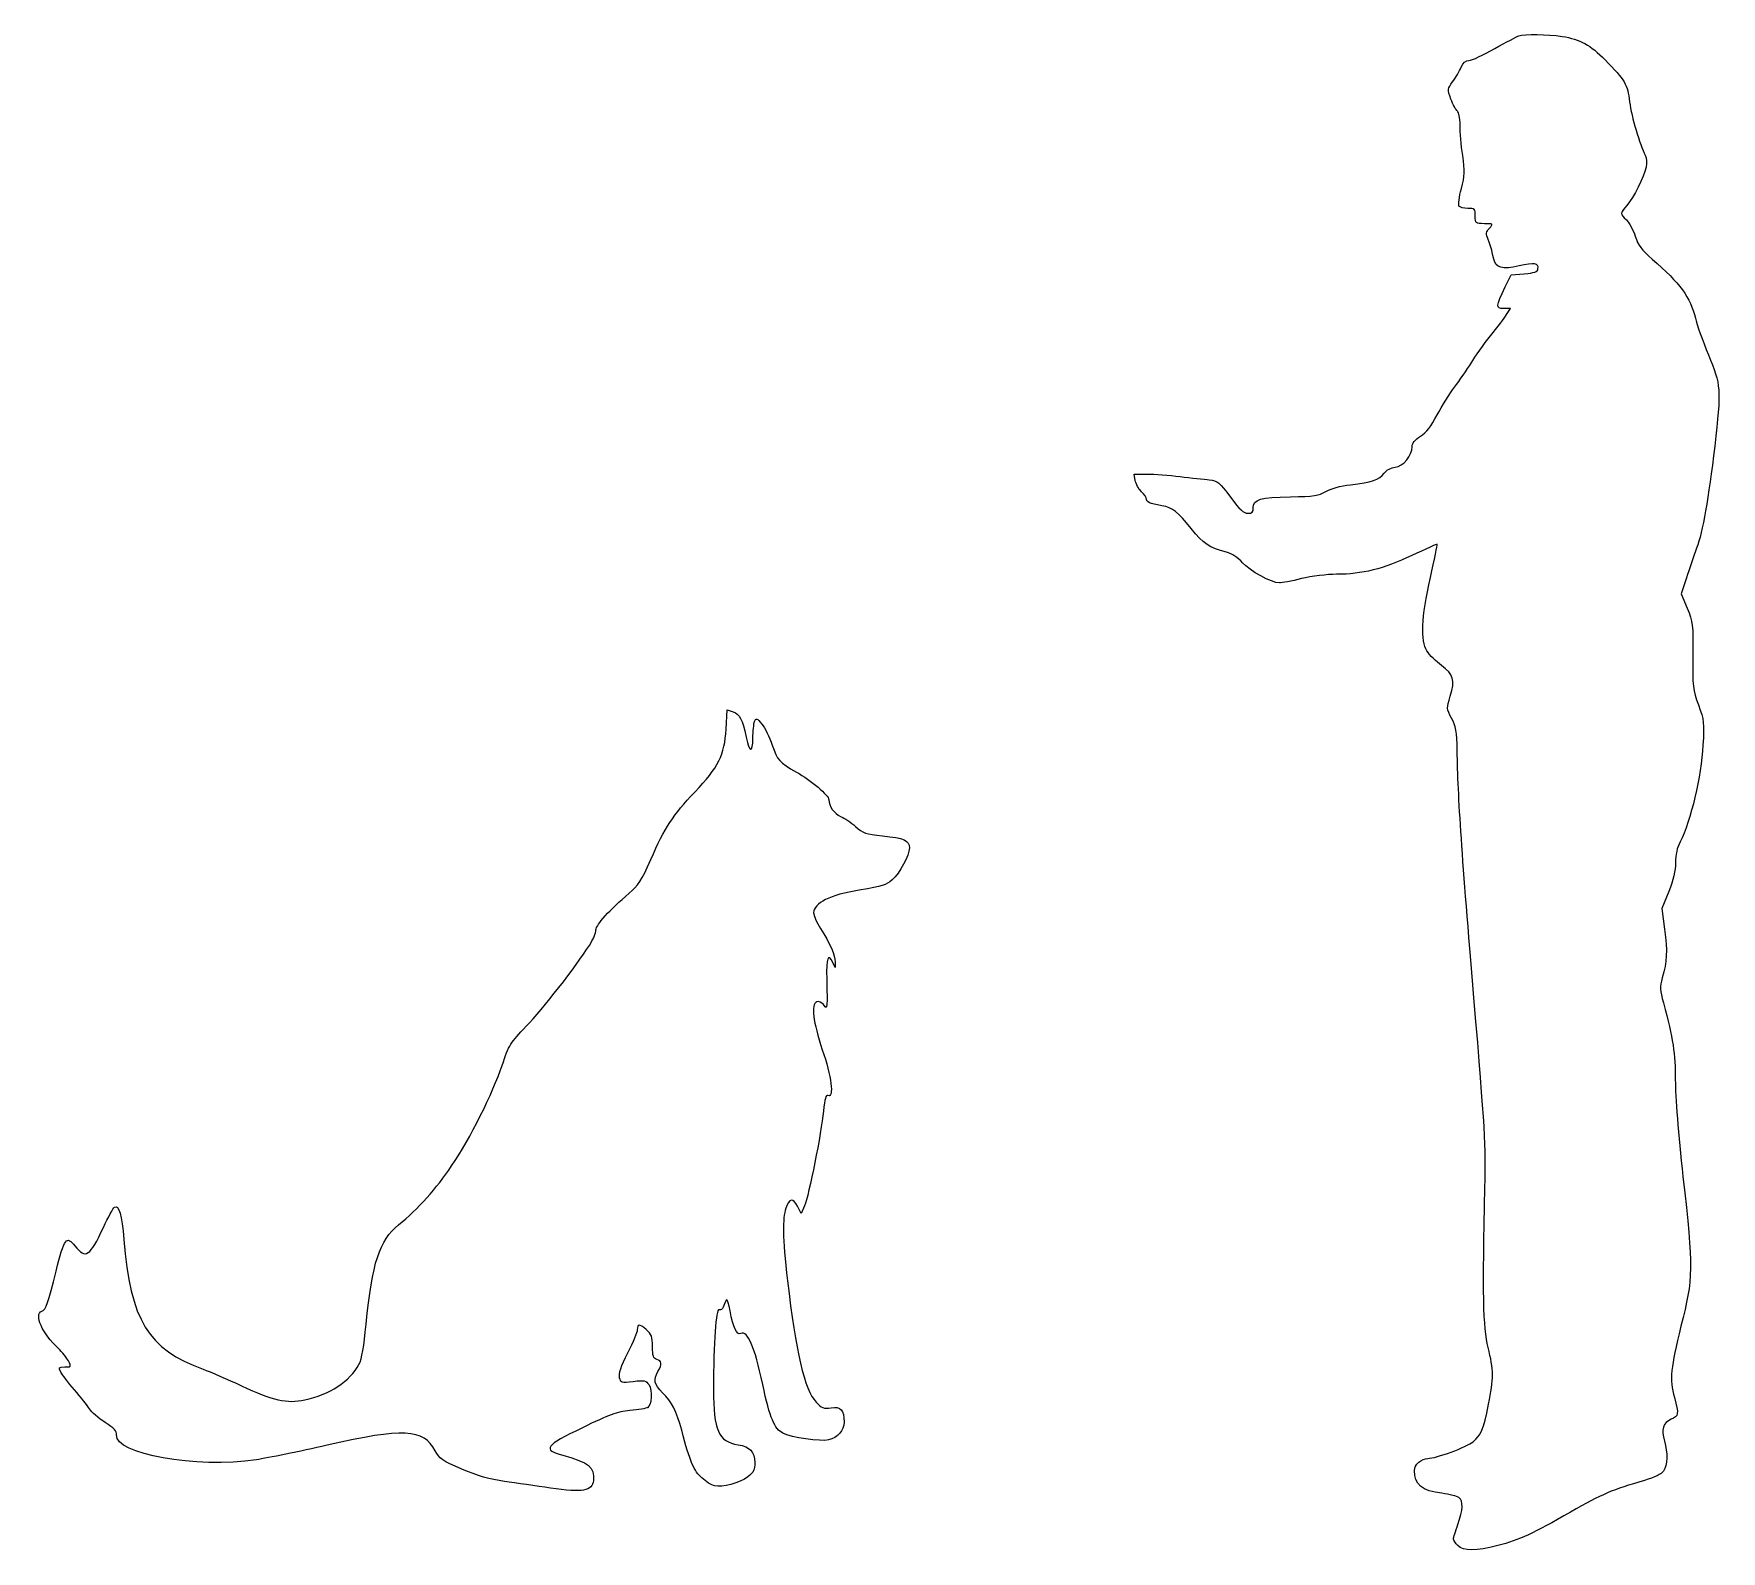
# Model space of a CAD drawing. Header units: centimetres. Extents: x -14.4 to 13, y -15.7 to 8.9.
import ezdxf

# ---------------------------------------------------------------- set-up
doc = ezdxf.new("R2010")
doc.units = ezdxf.units.CM
doc.header["$MEASUREMENT"] = 0
doc.layers.add('Layer 1', color=7, linetype='Continuous')

msp = doc.modelspace()

# ---------------------------------------------------------------- linework, layer by layer
at = {"layer": 'Layer 1'}
for points, knots in [([(9.70139, 8.83003), (9.67317, 8.81945), (9.49678, 8.7242), (9.30981, 8.62189), (9.30981, 8.62189), (9.12637, 8.51606), (8.93939, 8.43139), (8.89353, 8.43139), (8.89353, 8.43139), (8.84061, 8.43139), (8.80181, 8.39611), (8.76653, 8.3185), (8.76653, 8.3185), (8.74184, 8.255), (8.67834, 8.14917), (8.62895, 8.08567), (8.62895, 8.08567), (8.54428, 7.96925), (8.54428, 7.96573), (8.60073, 7.80345), (8.60073, 7.80345), (8.63248, 7.71173), (8.68187, 7.62353), (8.70656, 7.60942), (8.70656, 7.60942), (8.73125, 7.59178), (8.74889, 7.50359), (8.74889, 7.38364), (8.74889, 7.38364), (8.74889, 7.27075), (8.76653, 7.05203), (8.79122, 6.88975), (8.79122, 6.88975), (8.83003, 6.63222), (8.8265, 6.56872), (8.77005, 6.35353), (8.77005, 6.35353), (8.73477, 6.21947), (8.71713, 6.09247), (8.73124, 6.07131), (8.73124, 6.07131), (8.74182, 6.05014), (8.80885, 6.0325), (8.87588, 6.0325), (8.87588, 6.0325), (8.98877, 6.0325), (8.99582, 6.02544), (8.99582, 5.90903), (8.99582, 5.90903), (8.99582, 5.78909), (8.99935, 5.78556), (9.14399, 5.78556), (9.14399, 5.78556), (9.28863, 5.78556), (9.28863, 5.78556), (9.22513, 5.71148), (9.22513, 5.71148), (9.16516, 5.64798), (9.16516, 5.62681), (9.20396, 5.52804), (9.20396, 5.52804), (9.24982, 5.41162), (9.25688, 5.3834), (9.29568, 5.21054), (9.29568, 5.21054), (9.3239, 5.06943), (9.43679, 5.03768), (9.7049, 5.10118), (9.7049, 5.10118), (9.95184, 5.15762), (10.02946, 5.14704), (10.01182, 5.05532), (10.01182, 5.05532), (10.00476, 5.00593), (9.95538, 4.98829), (9.78957, 4.97418), (9.78957, 4.97418), (9.78957, 4.97418), (9.5779, 4.95654), (9.5779, 4.95654), (9.5779, 4.95654), (9.5779, 4.95654), (9.48265, 4.76251), (9.48265, 4.76251), (9.48265, 4.76251), (9.32743, 4.44148), (9.3239, 4.40973), (9.45443, 4.40973), (9.45443, 4.40973), (9.45443, 4.40973), (9.56732, 4.40973), (9.56732, 4.40973), (9.56732, 4.40973), (9.56732, 4.40973), (9.50382, 4.31448), (9.50382, 4.31448), (9.50382, 4.31448), (9.47207, 4.25804), (9.35213, 4.10634), (9.24276, 3.96876), (9.24276, 3.96876), (9.1334, 3.8347), (8.99229, 3.63362), (8.92879, 3.52779), (8.92879, 3.52779), (8.86176, 3.42196), (8.74182, 3.24557), (8.66068, 3.13973), (8.66068, 3.13973), (8.57954, 3.0339), (8.45254, 2.82929), (8.37846, 2.68817), (8.37846, 2.68817), (8.27968, 2.5012), (8.2056, 2.40242), (8.10682, 2.34245), (8.10682, 2.34245), (8.0151, 2.28248), (7.97276, 2.23309), (7.97276, 2.17312), (7.97276, 2.17312), (7.97276, 2.03201), (7.82812, 1.85209), (7.69759, 1.84151), (7.69759, 1.84151), (7.63056, 1.83445), (7.56001, 1.79565), (7.51767, 1.74273), (7.51767, 1.74273), (7.433, 1.6369), (7.32364, 1.59809), (6.97439, 1.55576), (6.97439, 1.55576), (6.80858, 1.53812), (6.65336, 1.49226), (6.57222, 1.4464), (6.57222, 1.4464), (6.45933, 1.37937), (6.38172, 1.36879), (6.00072, 1.36173), (6.00072, 1.36173), (5.51036, 1.35467), (5.39747, 1.3194), (5.39747, 1.18181), (5.39747, 1.18181), (5.39747, 1.11125), (5.37983, 1.09362), (5.30928, 1.09362), (5.30928, 1.09362), (5.24225, 1.09362), (5.17875, 1.15006), (5.02706, 1.35468), (5.02706, 1.35468), (4.84714, 1.5981), (4.82245, 1.61926), (4.68487, 1.6369), (4.68487, 1.6369), (4.6002, 1.64396), (4.38854, 1.66865), (4.21215, 1.68982), (4.21215, 1.68982), (4.03576, 1.71099), (3.79587, 1.72863), (3.67946, 1.72863), (3.67946, 1.72863), (3.67946, 1.72863), (3.46779, 1.72863), (3.46779, 1.72863), (3.46779, 1.72863), (3.46779, 1.72863), (3.48543, 1.62632), (3.48543, 1.62632), (3.48543, 1.62632), (3.49249, 1.56988), (3.53835, 1.48521), (3.58421, 1.44288), (3.58421, 1.44288), (3.63007, 1.40055), (3.66888, 1.3441), (3.66888, 1.31941), (3.66888, 1.31941), (3.66888, 1.27355), (3.71121, 1.25591), (3.91582, 1.2171), (3.91582, 1.2171), (4.09574, 1.18182), (4.17335, 1.12185), (4.39207, 0.84668), (4.39207, 0.84668), (4.59315, 0.59621), (4.68135, 0.53624), (4.96357, 0.46215), (4.96357, 0.46215), (5.05529, 0.43746), (5.15054, 0.37748), (5.2211, 0.29282), (5.2211, 0.29282), (5.33752, 0.16229), (5.69735, -0.03526), (5.82082, -0.03526), (5.82082, -0.03526), (5.8561, -0.03526), (6.01838, -0.00351), (6.18065, 0.0353), (6.18065, 0.0353), (6.34293, 0.07411), (6.59693, 0.10586), (6.74862, 0.10586), (6.74862, 0.10586), (7.16137, 0.10586), (7.50709, 0.19053), (7.9657, 0.40925), (7.9657, 0.40925), (8.18795, 0.51508), (8.37492, 0.59622), (8.37845, 0.59269), (8.37845, 0.59269), (8.38198, 0.58563), (8.33259, 0.34575), (8.26909, 0.05294), (8.26909, 0.05294), (8.12092, -0.60323), (8.10681, -0.96306), (8.21265, -1.13592), (8.21265, -1.13592), (8.25498, -1.20295), (8.36082, -1.30878), (8.44901, -1.37228), (8.44901, -1.37228), (8.64304, -1.51339), (8.67126, -1.60511), (8.59012, -1.86617), (8.59012, -1.86617), (8.53015, -2.06725), (8.53015, -2.07078), (8.61129, -2.226), (8.61129, -2.226), (8.68185, -2.35653), (8.69596, -2.43767), (8.70301, -2.75164), (8.70301, -2.75164), (8.71359, -3.49247), (8.78062, -4.4732), (8.97465, -6.75567), (8.97465, -6.75567), (9.15457, -8.91114), (9.16868, -9.14045), (9.15104, -9.82484), (9.15104, -9.82484), (9.11223, -11.55345), (9.12282, -12.0932), (9.20396, -12.41776), (9.20396, -12.41776), (9.29568, -12.78818), (9.29568, -12.92223), (9.21102, -13.33851), (9.21102, -13.33851), (9.12283, -13.7689), (9.0946, -13.8324), (8.96055, -13.94529), (8.96055, -13.94529), (8.85824, -14.03348), (8.3573, -14.21693), (8.22677, -14.21693), (8.22677, -14.21693), (8.12446, -14.21693), (8.00805, -14.31924), (8.00805, -14.41096), (8.00805, -14.41096), (8.00805, -14.64027), (8.13152, -14.74257), (8.45608, -14.78138), (8.45608, -14.78138), (8.57955, -14.79902), (8.70302, -14.83077), (8.73125, -14.85194), (8.73125, -14.85194), (8.80181, -14.91191), (8.79828, -15.04597), (8.71361, -15.28586), (8.71361, -15.28586), (8.6748, -15.39522), (8.64305, -15.50105), (8.64305, -15.52222), (8.64305, -15.52222), (8.64305, -15.53986), (8.6748, -15.58925), (8.71361, -15.62805), (8.71361, -15.62805), (8.80533, -15.71977), (9.00642, -15.71977), (9.35919, -15.62805), (9.35919, -15.62805), (9.72255, -15.5328), (9.92716, -15.43755), (10.541, -15.08477), (10.541, -15.08477), (11.049, -14.79549), (11.22186, -14.72141), (11.73692, -14.57324), (11.73692, -14.57324), (11.90273, -14.52385), (12.01209, -14.47093), (12.04736, -14.42155), (12.04736, -14.42155), (12.11086, -14.32983), (12.11792, -14.11816), (12.06147, -13.93472), (12.06147, -13.93472), (12.00503, -13.75128), (12.0403, -13.63486), (12.17083, -13.58194), (12.17083, -13.58194), (12.29077, -13.53255), (12.29783, -13.49727), (12.22375, -13.22916), (12.22375, -13.22916), (12.14261, -12.9293), (12.16025, -12.75291), (12.32958, -12.07558), (12.32958, -12.07558), (12.53066, -11.28536), (12.53066, -11.15836), (12.36133, -9.64847), (12.36133, -9.64847), (12.28725, -8.96761), (12.23786, -8.34672), (12.23786, -8.08566), (12.23786, -8.08566), (12.23786, -7.6588), (12.20258, -7.41891), (12.04383, -6.83683), (12.04383, -6.83683), (11.98739, -6.62516), (11.98386, -6.58283), (12.02619, -6.43114), (12.02619, -6.43114), (12.1038, -6.16303), (12.11086, -6.00428), (12.065, -5.64445), (12.065, -5.64445), (12.065, -5.64445), (12.01914, -5.30931), (12.01914, -5.30931), (12.01914, -5.30931), (12.01914, -5.30931), (12.13203, -5.03414), (12.13203, -5.03414), (12.13203, -5.03414), (12.20611, -4.84011), (12.24139, -4.699), (12.24139, -4.56495), (12.24139, -4.56495), (12.24139, -4.43795), (12.26608, -4.32153), (12.31547, -4.22981), (12.31547, -4.22981), (12.48833, -3.89114), (12.66119, -3.16442), (12.68589, -2.66348), (12.68589, -2.66348), (12.70706, -2.30012), (12.70353, -2.25779), (12.61181, -2.01084), (12.61181, -2.01084), (12.52362, -1.7639), (12.51656, -1.71451), (12.52009, -1.21356), (12.52009, -1.21356), (12.52715, -0.70556), (12.52362, -0.66675), (12.4319, -0.4445), (12.4319, -0.4445), (12.4319, -0.4445), (12.33312, -0.20814), (12.33312, -0.20814), (12.33312, -0.20814), (12.33312, -0.20814), (12.41779, 0.04586), (12.41779, 0.04586), (12.41779, 0.04586), (12.46012, 0.18697), (12.53773, 0.40217), (12.5836, 0.52917), (12.5836, 0.52917), (12.68238, 0.79728), (12.7741, 1.32998), (12.87641, 2.18017), (12.87641, 2.18017), (12.98224, 3.10798), (12.97872, 3.175), (12.7741, 3.66184), (12.7741, 3.66184), (12.67885, 3.89115), (12.5836, 4.15573), (12.56243, 4.25451), (12.56243, 4.25451), (12.48129, 4.59318), (12.31901, 4.81895), (11.8604, 5.21054), (11.8604, 5.21054), (11.69107, 5.36223), (11.63462, 5.43279), (11.58876, 5.58096), (11.58876, 5.58096), (11.55348, 5.68327), (11.48998, 5.80321), (11.44412, 5.84907), (11.44412, 5.84907), (11.33829, 5.94785), (11.33829, 5.94432), (11.45118, 6.07838), (11.45118, 6.07838), (11.56407, 6.21244), (11.72987, 6.54052), (11.76515, 6.69927), (11.76515, 6.69927), (11.77926, 6.76983), (11.77573, 6.84744), (11.75104, 6.8933), (11.75104, 6.8933), (11.65932, 7.06969), (11.52879, 7.51772), (11.49704, 7.75761), (11.49704, 7.75761), (11.46176, 8.04689), (11.42648, 8.10686), (11.0984, 8.43847), (11.0984, 8.43847), (10.86204, 8.68189), (10.69976, 8.77008), (10.40343, 8.81947), (10.40343, 8.81947), (10.16707, 8.85475), (9.7896, 8.8618), (9.7014, 8.83005), (9.7014, 8.83005), (9.7014, 8.83005), (9.70139, 8.83003), (9.70139, 8.83003)], [0, 0, 0, 0, 0.00900901, 0.00900901, 0.00900901, 0.00900901, 0.01801802, 0.01801802, 0.01801802, 0.01801802, 0.02702703, 0.02702703, 0.02702703, 0.02702703, 0.03603604, 0.03603604, 0.03603604, 0.03603604, 0.04504505, 0.04504505, 0.04504505, 0.04504505, 0.05405405, 0.05405405, 0.05405405, 0.05405405, 0.06306306, 0.06306306, 0.06306306, 0.06306306, 0.07207207, 0.07207207, 0.07207207, 0.07207207, 0.08108108, 0.08108108, 0.08108108, 0.08108108, 0.09009009, 0.09009009, 0.09009009, 0.09009009, 0.0990991, 0.0990991, 0.0990991, 0.0990991, 0.10810811, 0.10810811, 0.10810811, 0.10810811, 0.11711712, 0.11711712, 0.11711712, 0.11711712, 0.12612613, 0.12612613, 0.12612613, 0.12612613, 0.13513514, 0.13513514, 0.13513514, 0.13513514, 0.14414414, 0.14414414, 0.14414414, 0.14414414, 0.15315315, 0.15315315, 0.15315315, 0.15315315, 0.16216216, 0.16216216, 0.16216216, 0.16216216, 0.17117117, 0.17117117, 0.17117117, 0.17117117, 0.18018018, 0.18018018, 0.18018018, 0.18018018, 0.18918919, 0.18918919, 0.18918919, 0.18918919, 0.1981982, 0.1981982, 0.1981982, 0.1981982, 0.20720721, 0.20720721, 0.20720721, 0.20720721, 0.21621622, 0.21621622, 0.21621622, 0.21621622, 0.22522523, 0.22522523, 0.22522523, 0.22522523, 0.23423423, 0.23423423, 0.23423423, 0.23423423, 0.24324324, 0.24324324, 0.24324324, 0.24324324, 0.25225225, 0.25225225, 0.25225225, 0.25225225, 0.26126126, 0.26126126, 0.26126126, 0.26126126, 0.27027027, 0.27027027, 0.27027027, 0.27027027, 0.27927928, 0.27927928, 0.27927928, 0.27927928, 0.28828829, 0.28828829, 0.28828829, 0.28828829, 0.2972973, 0.2972973, 0.2972973, 0.2972973, 0.30630631, 0.30630631, 0.30630631, 0.30630631, 0.31531532, 0.31531532, 0.31531532, 0.31531532, 0.32432432, 0.32432432, 0.32432432, 0.32432432, 0.33333333, 0.33333333, 0.33333333, 0.33333333, 0.34234234, 0.34234234, 0.34234234, 0.34234234, 0.35135135, 0.35135135, 0.35135135, 0.35135135, 0.36036036, 0.36036036, 0.36036036, 0.36036036, 0.36936937, 0.36936937, 0.36936937, 0.36936937, 0.37837838, 0.37837838, 0.37837838, 0.37837838, 0.38738739, 0.38738739, 0.38738739, 0.38738739, 0.3963964, 0.3963964, 0.3963964, 0.3963964, 0.40540541, 0.40540541, 0.40540541, 0.40540541, 0.41441441, 0.41441441, 0.41441441, 0.41441441, 0.42342342, 0.42342342, 0.42342342, 0.42342342, 0.43243243, 0.43243243, 0.43243243, 0.43243243, 0.44144144, 0.44144144, 0.44144144, 0.44144144, 0.45045045, 0.45045045, 0.45045045, 0.45045045, 0.45945946, 0.45945946, 0.45945946, 0.45945946, 0.46846847, 0.46846847, 0.46846847, 0.46846847, 0.47747748, 0.47747748, 0.47747748, 0.47747748, 0.48648649, 0.48648649, 0.48648649, 0.48648649, 0.4954955, 0.4954955, 0.4954955, 0.4954955, 0.5045045, 0.5045045, 0.5045045, 0.5045045, 0.51351351, 0.51351351, 0.51351351, 0.51351351, 0.52252252, 0.52252252, 0.52252252, 0.52252252, 0.53153153, 0.53153153, 0.53153153, 0.53153153, 0.54054054, 0.54054054, 0.54054054, 0.54054054, 0.54954955, 0.54954955, 0.54954955, 0.54954955, 0.55855856, 0.55855856, 0.55855856, 0.55855856, 0.56756757, 0.56756757, 0.56756757, 0.56756757, 0.57657658, 0.57657658, 0.57657658, 0.57657658, 0.58558559, 0.58558559, 0.58558559, 0.58558559, 0.59459459, 0.59459459, 0.59459459, 0.59459459, 0.6036036, 0.6036036, 0.6036036, 0.6036036, 0.61261261, 0.61261261, 0.61261261, 0.61261261, 0.62162162, 0.62162162, 0.62162162, 0.62162162, 0.63063063, 0.63063063, 0.63063063, 0.63063063, 0.63963964, 0.63963964, 0.63963964, 0.63963964, 0.64864865, 0.64864865, 0.64864865, 0.64864865, 0.65765766, 0.65765766, 0.65765766, 0.65765766, 0.66666667, 0.66666667, 0.66666667, 0.66666667, 0.67567568, 0.67567568, 0.67567568, 0.67567568, 0.68468468, 0.68468468, 0.68468468, 0.68468468, 0.69369369, 0.69369369, 0.69369369, 0.69369369, 0.7027027, 0.7027027, 0.7027027, 0.7027027, 0.71171171, 0.71171171, 0.71171171, 0.71171171, 0.72072072, 0.72072072, 0.72072072, 0.72072072, 0.72972973, 0.72972973, 0.72972973, 0.72972973, 0.73873874, 0.73873874, 0.73873874, 0.73873874, 0.74774775, 0.74774775, 0.74774775, 0.74774775, 0.75675676, 0.75675676, 0.75675676, 0.75675676, 0.76576577, 0.76576577, 0.76576577, 0.76576577, 0.77477477, 0.77477477, 0.77477477, 0.77477477, 0.78378378, 0.78378378, 0.78378378, 0.78378378, 0.79279279, 0.79279279, 0.79279279, 0.79279279, 0.8018018, 0.8018018, 0.8018018, 0.8018018, 0.81081081, 0.81081081, 0.81081081, 0.81081081, 0.81981982, 0.81981982, 0.81981982, 0.81981982, 0.82882883, 0.82882883, 0.82882883, 0.82882883, 0.83783784, 0.83783784, 0.83783784, 0.83783784, 0.84684685, 0.84684685, 0.84684685, 0.84684685, 0.85585586, 0.85585586, 0.85585586, 0.85585586, 0.86486486, 0.86486486, 0.86486486, 0.86486486, 0.87387387, 0.87387387, 0.87387387, 0.87387387, 0.88288288, 0.88288288, 0.88288288, 0.88288288, 0.89189189, 0.89189189, 0.89189189, 0.89189189, 0.9009009, 0.9009009, 0.9009009, 0.9009009, 0.90990991, 0.90990991, 0.90990991, 0.90990991, 0.91891892, 0.91891892, 0.91891892, 0.91891892, 0.92792793, 0.92792793, 0.92792793, 0.92792793, 0.93693694, 0.93693694, 0.93693694, 0.93693694, 0.94594595, 0.94594595, 0.94594595, 0.94594595, 0.95495495, 0.95495495, 0.95495495, 0.95495495, 0.96396396, 0.96396396, 0.96396396, 0.96396396, 0.97297297, 0.97297297, 0.97297297, 0.97297297, 0.98198198, 0.98198198, 0.98198198, 0.98198198, 1, 1, 1, 1]), ([(-3.14678, -2.40242), (-3.17147, -2.8187), (-3.27025, -3.01978), (-3.65478, -3.42195), (-3.65478, -3.42195), (-4.01109, -3.79942), (-4.13456, -3.98992), (-4.36739, -4.51556), (-4.36739, -4.51556), (-4.51908, -4.85775), (-4.57553, -4.94242), (-4.71664, -5.06237), (-4.71664, -5.06237), (-5.03414, -5.32695), (-5.25639, -5.57037), (-5.25639, -5.65504), (-5.25639, -5.65504), (-5.25639, -5.7009), (-5.30578, -5.81379), (-5.36222, -5.90551), (-5.36222, -5.90551), (-5.58447, -6.25123), (-6.12069, -6.94268), (-6.38528, -7.21432), (-6.38528, -7.21432), (-6.64281, -7.48243), (-6.66397, -7.51418), (-6.77686, -7.84932), (-6.77686, -7.84932), (-6.92855, -8.30088), (-7.29544, -9.03465), (-7.5953, -9.47915), (-7.5953, -9.47915), (-7.83872, -9.83898), (-8.14211, -10.17765), (-8.45608, -10.43165), (-8.45608, -10.43165), (-8.76652, -10.68918), (-8.88294, -11.04548), (-8.98172, -12.04032), (-8.98172, -12.04032), (-9.017, -12.40721), (-9.04875, -12.59771), (-9.09814, -12.69649), (-9.09814, -12.69649), (-9.23572, -12.96107), (-9.58145, -13.18685), (-9.97656, -13.26799), (-9.97656, -13.26799), (-10.27289, -13.32796), (-10.48103, -13.2821), (-11.00314, -13.03868), (-11.00314, -13.03868), (-11.22892, -12.93637), (-11.50761, -12.8129), (-11.62403, -12.77057), (-11.62403, -12.77057), (-12.51656, -12.44601), (-12.80231, -11.97682), (-12.90814, -10.66801), (-12.90814, -10.66801), (-12.93989, -10.2729), (-12.98928, -10.10357), (-13.05983, -10.1459), (-13.05983, -10.1459), (-13.081, -10.16001), (-13.16214, -10.30818), (-13.23975, -10.47398), (-13.23975, -10.47398), (-13.45847, -10.9467), (-13.5255, -10.99256), (-13.70189, -10.77384), (-13.70189, -10.77384), (-13.83947, -10.60098), (-13.87475, -10.64331), (-14.00528, -11.18306), (-14.00528, -11.18306), (-14.13228, -11.69812), (-14.17109, -11.80748), (-14.23811, -11.83217), (-14.23811, -11.83217), (-14.36864, -11.88156), (-14.23105, -12.192), (-13.97, -12.43542), (-13.97, -12.43542), (-13.91003, -12.49186), (-13.83594, -12.58359), (-13.80772, -12.6365), (-13.80772, -12.6365), (-13.75833, -12.73528), (-13.75833, -12.73528), (-13.86416, -12.73528), (-13.86416, -12.73528), (-13.96647, -12.73528), (-13.96999, -12.74234), (-13.93119, -12.81642), (-13.93119, -12.81642), (-13.91002, -12.85875), (-13.80772, -12.98928), (-13.70894, -13.1057), (-13.70894, -13.1057), (-13.60663, -13.22212), (-13.5008, -13.3597), (-13.46552, -13.41262), (-13.46552, -13.41262), (-13.43377, -13.46554), (-13.31735, -13.56431), (-13.21152, -13.63487), (-13.21152, -13.63487), (-13.06335, -13.72659), (-13.02102, -13.77598), (-13.02808, -13.83595), (-13.02808, -13.83595), (-13.05983, -14.14639), (-11.73339, -14.38276), (-10.75972, -14.23812), (-10.75972, -14.23812), (-10.57628, -14.2099), (-10.05769, -14.10406), (-9.61319, -14.00176), (-9.61319, -14.00176), (-8.382, -13.71954), (-8.05038, -13.73718), (-7.86341, -14.09348), (-7.86341, -14.09348), (-7.79285, -14.22401), (-7.75052, -14.25223), (-7.42949, -14.38981), (-7.42949, -14.38981), (-7.17549, -14.49917), (-6.97793, -14.55562), (-6.73805, -14.59089), (-6.73805, -14.59089), (-6.55461, -14.61558), (-6.21947, -14.66497), (-5.99369, -14.69672), (-5.99369, -14.69672), (-5.46805, -14.77433), (-5.31636, -14.74611), (-5.29872, -14.57325), (-5.29872, -14.57325), (-5.27755, -14.35806), (-5.36928, -14.28397), (-5.79261, -14.16403), (-5.79261, -14.16403), (-6.12775, -14.07231), (-6.08894, -14.01586), (-5.47511, -13.71953), (-5.47511, -13.71953), (-5.04119, -13.50786), (-4.91772, -13.462), (-4.70605, -13.44084), (-4.70605, -13.44084), (-4.56847, -13.42673), (-4.43794, -13.40556), (-4.4203, -13.39498), (-4.4203, -13.39498), (-4.35327, -13.35265), (-4.33563, -13.11276), (-4.39561, -13.02456), (-4.39561, -13.02456), (-4.445, -12.95048), (-4.46617, -12.94695), (-4.65314, -12.96812), (-4.65314, -12.96812), (-4.84717, -12.98929), (-4.85775, -12.98576), (-4.87892, -12.90815), (-4.87892, -12.90815), (-4.89656, -12.84818), (-4.85423, -12.73176), (-4.74486, -12.50951), (-4.74486, -12.50951), (-4.65667, -12.33665), (-4.58611, -12.17084), (-4.58611, -12.13557), (-4.58611, -12.13557), (-4.58611, -12.03679), (-4.55436, -12.03326), (-4.445, -12.12851), (-4.445, -12.12851), (-4.35328, -12.20965), (-4.33917, -12.24493), (-4.33917, -12.4072), (-4.33917, -12.4072), (-4.33917, -12.55889), (-4.32859, -12.59417), (-4.26861, -12.61181), (-4.26861, -12.61181), (-4.18747, -12.6365), (-4.18042, -12.68589), (-4.25097, -12.80584), (-4.25097, -12.80584), (-4.32858, -12.94342), (-4.31447, -13.01398), (-4.17689, -13.15156), (-4.17689, -13.15156), (-4.0252, -13.30325), (-3.94758, -13.45848), (-3.86645, -13.75834), (-3.86645, -13.75834), (-3.73239, -14.26987), (-3.66537, -14.42509), (-3.54189, -14.53092), (-3.54189, -14.53092), (-3.47486, -14.59089), (-3.37961, -14.65086), (-3.33375, -14.66145), (-3.33375, -14.66145), (-3.20675, -14.6932), (-2.93158, -14.61559), (-2.794, -14.51328), (-2.794, -14.51328), (-2.69875, -14.4392), (-2.68111, -14.40039), (-2.68111, -14.28397), (-2.68111, -14.28397), (-2.68111, -14.11111), (-2.76225, -14.02291), (-2.95275, -13.99469), (-2.95275, -13.99469), (-3.27378, -13.94177), (-3.35139, -13.76538), (-3.35139, -13.09863), (-3.35139, -13.09863), (-3.35139, -12.33663), (-3.31258, -11.7863), (-3.25967, -11.80746), (-3.25967, -11.80746), (-3.23145, -11.81804), (-3.20323, -11.8004), (-3.19264, -11.76865), (-3.19264, -11.76865), (-3.1362, -11.59579), (-3.12914, -11.59932), (-3.08328, -11.82509), (-3.08328, -11.82509), (-3.03036, -12.10026), (-2.97745, -12.2202), (-2.91042, -12.19198), (-2.91042, -12.19198), (-2.794, -12.14965), (-2.68817, -12.38954), (-2.55411, -13.01748), (-2.55411, -13.01748), (-2.43417, -13.57134), (-2.36361, -13.73715), (-2.22603, -13.8077), (-2.22603, -13.8077), (-2.0955, -13.87826), (-1.60867, -13.94881), (-1.4852, -13.91706), (-1.4852, -13.91706), (-1.33703, -13.88178), (-1.23473, -13.76184), (-1.23473, -13.62778), (-1.23473, -13.62778), (-1.23473, -13.4267), (-1.28412, -13.37378), (-1.4464, -13.39495), (-1.4464, -13.39495), (-1.56987, -13.41259), (-1.59809, -13.40201), (-1.68629, -13.30676), (-1.68629, -13.30676), (-1.87679, -13.10568), (-2.02143, -12.48126), (-2.15196, -11.33826), (-2.15196, -11.33826), (-2.2331, -10.62212), (-2.23663, -10.3399), (-2.17665, -10.16351), (-2.17665, -10.16351), (-2.12021, -10.00123), (-2.06376, -9.99065), (-1.98968, -10.13176), (-1.98968, -10.13176), (-1.98968, -10.13176), (-1.92971, -10.24818), (-1.92971, -10.24818), (-1.92971, -10.24818), (-1.92971, -10.24818), (-1.87679, -10.12471), (-1.87679, -10.12471), (-1.87679, -10.12471), (-1.80623, -9.9589), (-1.60162, -8.93232), (-1.56987, -8.59365), (-1.56987, -8.59365), (-1.5487, -8.38551), (-1.53106, -8.32554), (-1.49579, -8.33965), (-1.49579, -8.33965), (-1.39348, -8.37846), (-1.43935, -8.02215), (-1.58751, -7.59529), (-1.58751, -7.59529), (-1.7392, -7.15079), (-1.77448, -6.85798), (-1.6757, -6.81918), (-1.6757, -6.81918), (-1.64395, -6.8086), (-1.59809, -6.82624), (-1.56987, -6.86504), (-1.56987, -6.86504), (-1.52048, -6.92854), (-1.52048, -6.92854), (-1.51343, -6.86151), (-1.51343, -6.86151), (-1.5099, -6.8227), (-1.5099, -6.63573), (-1.51696, -6.44523), (-1.51696, -6.44523), (-1.52402, -6.10304), (-1.49579, -6.02542), (-1.41818, -6.18065), (-1.41818, -6.18065), (-1.41818, -6.18065), (-1.37937, -6.26179), (-1.37937, -6.26179), (-1.37937, -6.26179), (-1.37937, -6.26179), (-1.37937, -6.1736), (-1.37937, -6.1736), (-1.37937, -6.1736), (-1.37584, -6.06777), (-1.46404, -5.87021), (-1.61926, -5.63032), (-1.61926, -5.63032), (-1.67923, -5.53154), (-1.72862, -5.41865), (-1.72862, -5.37632), (-1.72862, -5.37632), (-1.72862, -5.2211), (-1.45698, -5.08704), (-0.98779, -5.00943), (-0.98779, -5.00943), (-0.59621, -4.94593), (-0.56446, -4.93535), (-0.4551, -4.84362), (-0.4551, -4.84362), (-0.33163, -4.73779), (-0.17641, -4.45204), (-0.17641, -4.32504), (-0.17641, -4.32504), (-0.17641, -4.2051), (-0.26108, -4.16629), (-0.61385, -4.13101), (-0.61385, -4.13101), (-0.88902, -4.10279), (-0.92782, -4.08868), (-1.04777, -3.97932), (-1.04777, -3.97932), (-1.12185, -3.91582), (-1.23121, -3.84174), (-1.29119, -3.81704), (-1.29119, -3.81704), (-1.39702, -3.77118), (-1.48169, -3.65123), (-1.48169, -3.5454), (-1.48169, -3.5454), (-1.48169, -3.47837), (-1.7745, -3.2279), (-2.00733, -3.09737), (-2.00733, -3.09737), (-2.28955, -2.93862), (-2.31777, -2.9104), (-2.39891, -2.65993), (-2.39891, -2.65993), (-2.44124, -2.53293), (-2.51885, -2.38124), (-2.56824, -2.32126), (-2.56824, -2.32126), (-2.64938, -2.22248), (-2.66349, -2.21895), (-2.68466, -2.27893), (-2.68466, -2.27893), (-2.69877, -2.31774), (-2.71288, -2.43768), (-2.71288, -2.55057), (-2.71288, -2.55057), (-2.71641, -2.79399), (-2.7658, -2.78693), (-2.82224, -2.53293), (-2.82224, -2.53293), (-2.88574, -2.2366), (-2.92807, -2.15899), (-3.03391, -2.12371), (-3.03391, -2.12371), (-3.03391, -2.12371), (-3.12916, -2.08843), (-3.12916, -2.08843), (-3.12916, -2.08843), (-3.12916, -2.08843), (-3.1468, -2.4024), (-3.1468, -2.4024), (-3.1468, -2.4024), (-3.1468, -2.4024), (-3.14678, -2.40242), (-3.14678, -2.40242)], [0, 0, 0, 0, 0.00990099, 0.00990099, 0.00990099, 0.00990099, 0.01980198, 0.01980198, 0.01980198, 0.01980198, 0.02970297, 0.02970297, 0.02970297, 0.02970297, 0.03960396, 0.03960396, 0.03960396, 0.03960396, 0.04950495, 0.04950495, 0.04950495, 0.04950495, 0.05940594, 0.05940594, 0.05940594, 0.05940594, 0.06930693, 0.06930693, 0.06930693, 0.06930693, 0.07920792, 0.07920792, 0.07920792, 0.07920792, 0.08910891, 0.08910891, 0.08910891, 0.08910891, 0.0990099, 0.0990099, 0.0990099, 0.0990099, 0.10891089, 0.10891089, 0.10891089, 0.10891089, 0.11881188, 0.11881188, 0.11881188, 0.11881188, 0.12871287, 0.12871287, 0.12871287, 0.12871287, 0.13861386, 0.13861386, 0.13861386, 0.13861386, 0.14851485, 0.14851485, 0.14851485, 0.14851485, 0.15841584, 0.15841584, 0.15841584, 0.15841584, 0.16831683, 0.16831683, 0.16831683, 0.16831683, 0.17821782, 0.17821782, 0.17821782, 0.17821782, 0.18811881, 0.18811881, 0.18811881, 0.18811881, 0.1980198, 0.1980198, 0.1980198, 0.1980198, 0.20792079, 0.20792079, 0.20792079, 0.20792079, 0.21782178, 0.21782178, 0.21782178, 0.21782178, 0.22772277, 0.22772277, 0.22772277, 0.22772277, 0.23762376, 0.23762376, 0.23762376, 0.23762376, 0.24752475, 0.24752475, 0.24752475, 0.24752475, 0.25742574, 0.25742574, 0.25742574, 0.25742574, 0.26732673, 0.26732673, 0.26732673, 0.26732673, 0.27722772, 0.27722772, 0.27722772, 0.27722772, 0.28712871, 0.28712871, 0.28712871, 0.28712871, 0.2970297, 0.2970297, 0.2970297, 0.2970297, 0.30693069, 0.30693069, 0.30693069, 0.30693069, 0.31683168, 0.31683168, 0.31683168, 0.31683168, 0.32673267, 0.32673267, 0.32673267, 0.32673267, 0.33663366, 0.33663366, 0.33663366, 0.33663366, 0.34653465, 0.34653465, 0.34653465, 0.34653465, 0.35643564, 0.35643564, 0.35643564, 0.35643564, 0.36633663, 0.36633663, 0.36633663, 0.36633663, 0.37623762, 0.37623762, 0.37623762, 0.37623762, 0.38613861, 0.38613861, 0.38613861, 0.38613861, 0.3960396, 0.3960396, 0.3960396, 0.3960396, 0.40594059, 0.40594059, 0.40594059, 0.40594059, 0.41584158, 0.41584158, 0.41584158, 0.41584158, 0.42574257, 0.42574257, 0.42574257, 0.42574257, 0.43564356, 0.43564356, 0.43564356, 0.43564356, 0.44554455, 0.44554455, 0.44554455, 0.44554455, 0.45544554, 0.45544554, 0.45544554, 0.45544554, 0.46534653, 0.46534653, 0.46534653, 0.46534653, 0.47524752, 0.47524752, 0.47524752, 0.47524752, 0.48514851, 0.48514851, 0.48514851, 0.48514851, 0.4950495, 0.4950495, 0.4950495, 0.4950495, 0.5049505, 0.5049505, 0.5049505, 0.5049505, 0.51485149, 0.51485149, 0.51485149, 0.51485149, 0.52475248, 0.52475248, 0.52475248, 0.52475248, 0.53465347, 0.53465347, 0.53465347, 0.53465347, 0.54455446, 0.54455446, 0.54455446, 0.54455446, 0.55445545, 0.55445545, 0.55445545, 0.55445545, 0.56435644, 0.56435644, 0.56435644, 0.56435644, 0.57425743, 0.57425743, 0.57425743, 0.57425743, 0.58415842, 0.58415842, 0.58415842, 0.58415842, 0.59405941, 0.59405941, 0.59405941, 0.59405941, 0.6039604, 0.6039604, 0.6039604, 0.6039604, 0.61386139, 0.61386139, 0.61386139, 0.61386139, 0.62376238, 0.62376238, 0.62376238, 0.62376238, 0.63366337, 0.63366337, 0.63366337, 0.63366337, 0.64356436, 0.64356436, 0.64356436, 0.64356436, 0.65346535, 0.65346535, 0.65346535, 0.65346535, 0.66336634, 0.66336634, 0.66336634, 0.66336634, 0.67326733, 0.67326733, 0.67326733, 0.67326733, 0.68316832, 0.68316832, 0.68316832, 0.68316832, 0.69306931, 0.69306931, 0.69306931, 0.69306931, 0.7029703, 0.7029703, 0.7029703, 0.7029703, 0.71287129, 0.71287129, 0.71287129, 0.71287129, 0.72277228, 0.72277228, 0.72277228, 0.72277228, 0.73267327, 0.73267327, 0.73267327, 0.73267327, 0.74257426, 0.74257426, 0.74257426, 0.74257426, 0.75247525, 0.75247525, 0.75247525, 0.75247525, 0.76237624, 0.76237624, 0.76237624, 0.76237624, 0.77227723, 0.77227723, 0.77227723, 0.77227723, 0.78217822, 0.78217822, 0.78217822, 0.78217822, 0.79207921, 0.79207921, 0.79207921, 0.79207921, 0.8019802, 0.8019802, 0.8019802, 0.8019802, 0.81188119, 0.81188119, 0.81188119, 0.81188119, 0.82178218, 0.82178218, 0.82178218, 0.82178218, 0.83168317, 0.83168317, 0.83168317, 0.83168317, 0.84158416, 0.84158416, 0.84158416, 0.84158416, 0.85148515, 0.85148515, 0.85148515, 0.85148515, 0.86138614, 0.86138614, 0.86138614, 0.86138614, 0.87128713, 0.87128713, 0.87128713, 0.87128713, 0.88118812, 0.88118812, 0.88118812, 0.88118812, 0.89108911, 0.89108911, 0.89108911, 0.89108911, 0.9009901, 0.9009901, 0.9009901, 0.9009901, 0.91089109, 0.91089109, 0.91089109, 0.91089109, 0.92079208, 0.92079208, 0.92079208, 0.92079208, 0.93069307, 0.93069307, 0.93069307, 0.93069307, 0.94059406, 0.94059406, 0.94059406, 0.94059406, 0.95049505, 0.95049505, 0.95049505, 0.95049505, 0.96039604, 0.96039604, 0.96039604, 0.96039604, 0.97029703, 0.97029703, 0.97029703, 0.97029703, 0.98019802, 0.98019802, 0.98019802, 0.98019802, 1, 1, 1, 1])]:
    msp.add_open_spline(points, degree=3, knots=knots, dxfattribs=at)

doc.saveas('drawing.dxf')
